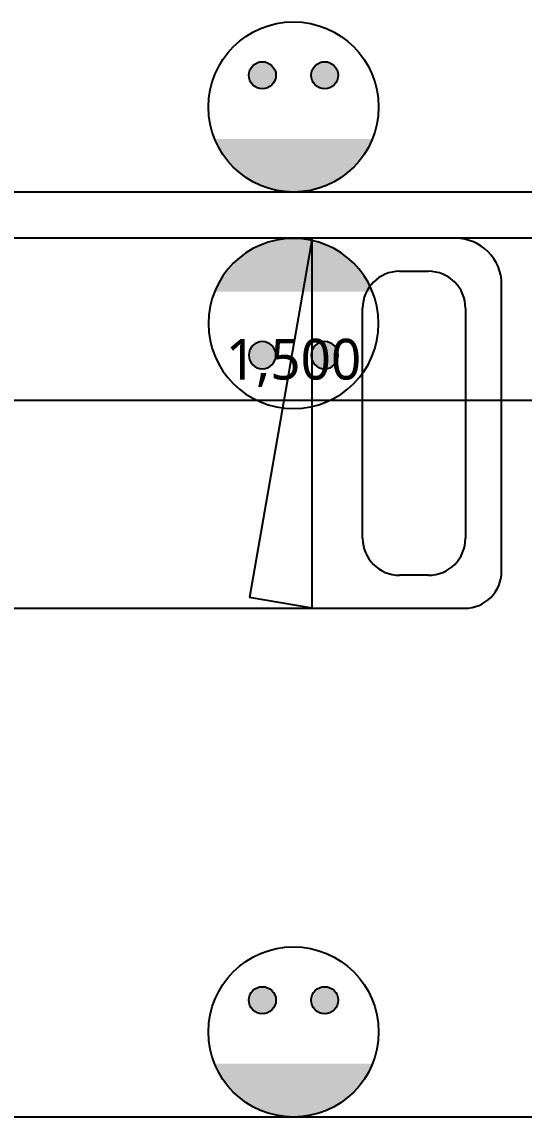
# Model space of a CAD drawing. Extents: x 11477420 to 23072185, y -28506554 to -14238804.
# Drawn here: x 11518509 to 11519595, y -14279300 to -14276931 of the extents above; entities that cross this region are included whole.
import ezdxf

# ---------------------------------------------------------------- set-up
doc = ezdxf.new("R2010")
doc.units = 0
doc.header["$LTSCALE"] = 50
doc.header["$MEASUREMENT"] = 0
doc.layers.get('0').update_dxf_attribs({"linetype": 'CONTINUOUS'})
doc.layers.get('DEFPOINTS').update_dxf_attribs({"linetype": 'CONTINUOUS'})
for name, color, linetype in [('07-DIM WAL', 5, 'CONTINUOUS'), ('1.천장.벽체선(내벽)', 3, 'CONTINUOUS'), ('Layer2', 51, 'CONTINUOUS'), ('가구', 6, 'CONTINUOUS'), ('설비', 7, 'CONTINUOUS')]:
    doc.layers.add(name, color=color, linetype=linetype)
doc.styles.add('DAWIN', font='NanumSquareR.ttf')
doc.dimstyles.new('40', dxfattribs={"dimscale": 40, "dimtxt": 2.2, "dimasz": 3, "dimexe": 1.25, "dimexo": 0.625, "dimtad": 1, "dimdec": 0, "dimzin": 0, "dimdsep": 46, "dimlunit": 6, "dimtxsty": 'DAWIN', "dimblk1": 'DOTSMALL', "dimblk2": 'DOTSMALL', "dimsah": 1, "dimcen": 0.001, "dimclrd": 1, "dimclre": 1, "dimclrt": 3, "dimadec": 0, "dimazin": 0, "dimtfac": 1, "dimtdec": 0, "dimtix": 1, "dimtmove": 2, "dimatfit": 3, "dimldrblk": 'DOTSMALL', "dimfxl": 0, "dimtolj": 1, "dimtzin": 0, "dimarcsym": 0})

# ---------------------------------------------------------------- blocks, each defined once
blk = doc.blocks.new('flooor2')
at = {"layer": '1.천장.벽체선(내벽)', "ltscale": 30}
for p, q in [((11520596.1, -14277299.4), (11517596.1, -14277299.4)), ((11520596.1, -14277399.4), (11517596.1, -14277399.4)), ((11520596.1, -14279299.4), (11517596.1, -14279299.4))]:
    blk.add_line(p, q, dxfattribs=at)
at = {"layer": '가구', "color": 8}
for p, q in [((11519446.1, -14277399.4), (11517846.1, -14277399.4)), ((11519136.4, -14277399.4), (11519000.8, -14278175.8)), ((11519136.4, -14278199.4), (11519136.4, -14277399.4)), ((11519325.6, -14277470.6), (11519388, -14277470.6)), ((11519546.1, -14278119.4), (11519546.1, -14277499.4)), ((11519245.6, -14278047.9), (11519245.6, -14277550.6)), ((11519468, -14277550.6), (11519468, -14278047.9)), ((11519388, -14278127.9), (11519325.6, -14278127.9)), ((11517826.1, -14278199.4), (11519466.1, -14278199.4)), ((11518996.7, -14278199.4), (11519136.4, -14278199.4))]:
    blk.add_line(p, q, dxfattribs=at)
blk.add_lwpolyline([(11519136.4, -14278199.4), (11519000.8, -14278175.8)], dxfattribs=at)
for centre, radius, start, end in [((11519446.1, -14277499.4), 100, 0, 90), ((11519325.6, -14277550.6), 80, 90, 180), ((11519388, -14277550.6), 80, 0, 90), ((11519325.6, -14278047.9), 80, 180, 270), ((11519388, -14278047.9), 80, 270, 0), ((11519466.1, -14278119.4), 80, 270, 0)]:
    blk.add_arc(centre, radius, start, end, dxfattribs=at)
blk = doc.blocks.new('_DOTSMALL')
at = {"color": 0, "linetype": 'ByBlock', "const_width": 0.5}
blk.add_lwpolyline([(-0.0625, 0, 1), (0.0625, 0, 1)], format="xyb", close=True, dxfattribs=at)
blk = doc.blocks.new('*D248')
at = {"layer": '07-DIM WAL', "color": 1, "lineweight": -2, "ltscale": 30}
for p, q in [((11518346.1, -14277749.4), (11519846.1, -14277749.4)), ((11518346.1, -14277774.4), (11518346.1, -14277799.4)), ((11519846.1, -14277774.4), (11519846.1, -14277799.4))]:
    blk.add_line(p, q, dxfattribs=at)
at = {"layer": 'DEFPOINTS', "color": 0, "ltscale": 30}
for p in [(11518346.1, -14277749.4), (11519846.1, -14277749.4), (11519846.1, -14277749.4)]:
    blk.add_point(p, dxfattribs=at)
at = {"layer": '07-DIM WAL', "color": 1, "lineweight": -2, "ltscale": 30, "xscale": 120, "yscale": 120, "zscale": 120, "rotation": 180}
blk.add_blockref('_DOTSMALL', (11518346.1, -14277749.4), dxfattribs=at)
at = {"layer": '07-DIM WAL', "color": 1, "lineweight": -2, "ltscale": 30, "xscale": 120, "yscale": 120, "zscale": 120}
blk.add_blockref('_DOTSMALL', (11519846.1, -14277749.4), dxfattribs=at)
at = {"layer": '07-DIM WAL', "color": 3, "ltscale": 30, "insert": (11519096.1, -14277668.7), "char_height": 88, "attachment_point": 5, "style": 'DAWIN'}
blk.add_mtext('\\A1;1,500', dxfattribs=at)
blk = doc.blocks.new('egoo')
at = {"layer": 'Layer2'}
h = blk.add_hatch(color=140, dxfattribs=at)
edge = h.paths.add_edge_path()
edge.add_arc((1015645.3, 443433.7), 22.3, 0, 360)
h = blk.add_hatch(color=140, dxfattribs=at)
edge = h.paths.add_edge_path()
edge.add_arc((1015747.7, 443433.7), 22.3, 0, 360)
h = blk.add_hatch(color=140, dxfattribs=at)
edge = h.paths.add_edge_path()
edge.add_line((1015826.3, 443329.1), (1015566.6, 443329.1))
edge.add_ellipse((1015696.5, 443381.5), major_axis=(99, 99), ratio=1, start_angle=156.9578, end_angle=293.0422)
at = {"layer": 'Layer2', "color": 140}
for centre, radius in [((1015696.5, 443381.5), 140), ((1015645.3, 443433.7), 22.3), ((1015747.7, 443433.7), 22.3)]:
    blk.add_circle(centre, radius, dxfattribs=at)

msp = doc.modelspace()

# ---------------------------------------------------------------- block references
msp.add_blockref('flooor2', (0, 0))
at = {"layer": '설비', "color": 140, "xscale": 1.314285739087145, "yscale": 1.314285739087145, "zscale": 1.314285739087145}
for p in [(10184180.7, -14859845.4), (10184180.7, -14861845.4)]:
    msp.add_blockref('egoo', p, dxfattribs=at)
at = {"layer": '설비', "color": 140, "xscale": -1.314285739087145, "yscale": 1.314285739087145, "zscale": 1.314285739087145, "rotation": 180}
msp.add_blockref('egoo', (10184180.7, -13694853.5), dxfattribs=at)

# ---------------------------------------------------------------- dimensions: what is measured, and where the dimension line sits
at = {"layer": '07-DIM WAL', "ltscale": 30}
dim = msp.add_linear_dim(base=(11519846.1, -14277749.4), p1=(11518346.1, -14277749.4), p2=(11519846.1, -14277749.4), dimstyle='40', dxfattribs=at)
dim.commit()
dim.dimension.update_dxf_attribs({"geometry": '*D248', "text_midpoint": (11519096.1, -14277668.7)})

doc.saveas('drawing.dxf')
